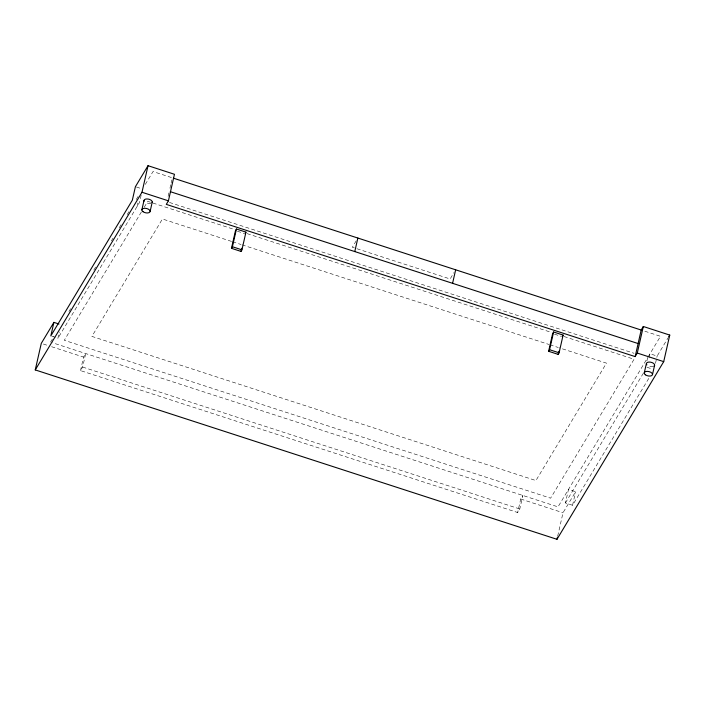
<?xml version="1.0" encoding="UTF-8"?>
<svg xmlns="http://www.w3.org/2000/svg" width="705" height="705" viewBox="0 0 705 705"><rect width="100%" height="100%" fill="white"/><g stroke="black" fill="none" stroke-linecap="round" stroke-linejoin="round"><path stroke-width="0.53" stroke-dasharray="3.52 2.64" d="M51.844 336.214L57.96 338.197L59.379 331.958M80.502 370.601L83.569 357.091L85.702 353.549L82.635 367.058L80.502 370.601L517.655 512.526L519.779 508.984L522.854 495.474L520.722 499.017L517.655 512.526M137.114 206.459L138.057 202.3M141.132 195.241L139.475 202.52L57.96 338.197M168.116 196.351L169.253 191.337M169.958 188.217L170.91 184.058M171.139 183.018L171.853 179.898M557.699 536.117L563.013 512.746L575.624 491.746L568.486 489.429L565.419 502.947L572.557 505.265L649.534 377.122M572.557 505.265L575.624 491.746M646.926 360.81L647.639 357.691L558.008 506.886L52.619 342.806M649.058 357.911L650.001 353.751L657.139 356.069L668.102 337.818M655.483 363.348L657.139 356.069M50.548 342.137L53.862 336.629M68.949 311.513L70.641 308.684M93.827 270.103L96.083 266.34M111.346 240.934L113.047 238.114M119.26 227.759L121.524 223.996M127.182 214.584L128.874 211.764M136.224 199.533L138.488 195.77M145.3 184.41L153.029 171.553L172.32 177.819M141.379 211.985L64.287 340.295L550.605 498.179L634.068 359.242L564 336.496M144.208 207.27L147.759 201.366L234.562 229.539M356.21 240.81L352.341 247.243L450.134 278.986L453.994 272.562M648.106 356.906L660.488 336.303L642.211 330.372M565.419 502.947L643.436 373.086M136.426 187.019L141.529 188.676M169.473 202.458L634.033 353.275M247.111 233.619L551.451 332.425M237.4 231.231L244.053 233.39M554.553 334.196L561.215 336.356M646.934 367.27L652.028 368.926M231.557 241.427L162.441 218.982L91.897 336.4L535.923 480.554L606.459 363.137L559.338 347.838M232.597 241.762L240.978 244.485M242.026 244.829L548.86 344.437M549.909 344.78L558.289 347.503M43.349 344.031L47.473 345.371M51.597 346.71L83.569 357.091M520.722 499.017L563.013 512.746M82.635 367.058L519.779 508.984M150.958 203.401A4.212 2.212 12.8 0 1 145.107 202.361M653.332 366.503A4.212 2.212 12.8 0 1 647.49 365.463"/><path stroke-width="1.06" d="M53.897 322.37L50.831 335.88L132.337 200.202L135.413 186.693L148.024 165.693L174.452 174.276L168.416 200.837L166.292 204.379L635.161 356.598L641.189 330.037L643.321 326.494L669.75 335.078L663.713 361.639L556.976 539.307L35.25 369.922L41.287 343.361L53.897 322.37L58.991 324.018M35.25 369.922L141.987 192.254L148.024 165.693M141.864 209.887L143.979 200.572M150.13 211.359L152.245 202.035M231.469 248.319L235.496 230.614L236.439 229.037L245.957 232.13L241.93 249.834L240.987 251.412L231.469 248.319L232.421 246.75L236.439 229.037M240.987 251.412L241.692 248.283M354.791 251.57L357.858 238.052M452.584 283.313L455.65 269.804M548.631 351.284L552.649 333.58L553.601 332.002L563.11 335.095L559.091 352.8L558.149 354.377L548.631 351.284L549.574 349.715L553.601 332.002M558.149 354.377L558.853 351.249M556.976 539.307L557.461 537.184M635.161 356.598L637.285 353.055L643.321 326.494M644.238 372.989L646.362 363.665M652.513 374.461L654.628 365.137M245.005 233.699L245.957 232.13M562.167 336.664L563.11 335.095M668.657 336.902L669.75 335.078M173.368 178.153L641.189 330.037M170.293 191.672L638.122 343.555M141.987 192.254L168.416 200.837M637.285 353.055L663.713 361.639M232.421 246.75L241.93 249.834M549.574 349.715L559.091 352.8M144.093 201.172A4.212 2.212 12.8 0 1 148.226 199.066A4.212 2.212 12.8 0 1 152.077 202.591M646.855 364.882A4.212 2.212 12.8 0 1 650.609 362.167A4.212 2.212 12.8 0 1 654.02 366.159M142.992 211.685A4.212 2.212 12.8 0 0 149.962 211.914A4.212 2.212 12.8 0 0 145.036 208.275A4.212 2.212 12.8 0 0 142.992 211.685M645.375 374.787A4.212 2.212 12.8 0 0 652.345 375.007A4.212 2.212 12.8 0 0 647.419 371.376A4.212 2.212 12.8 0 0 645.375 374.787"/></g></svg>
